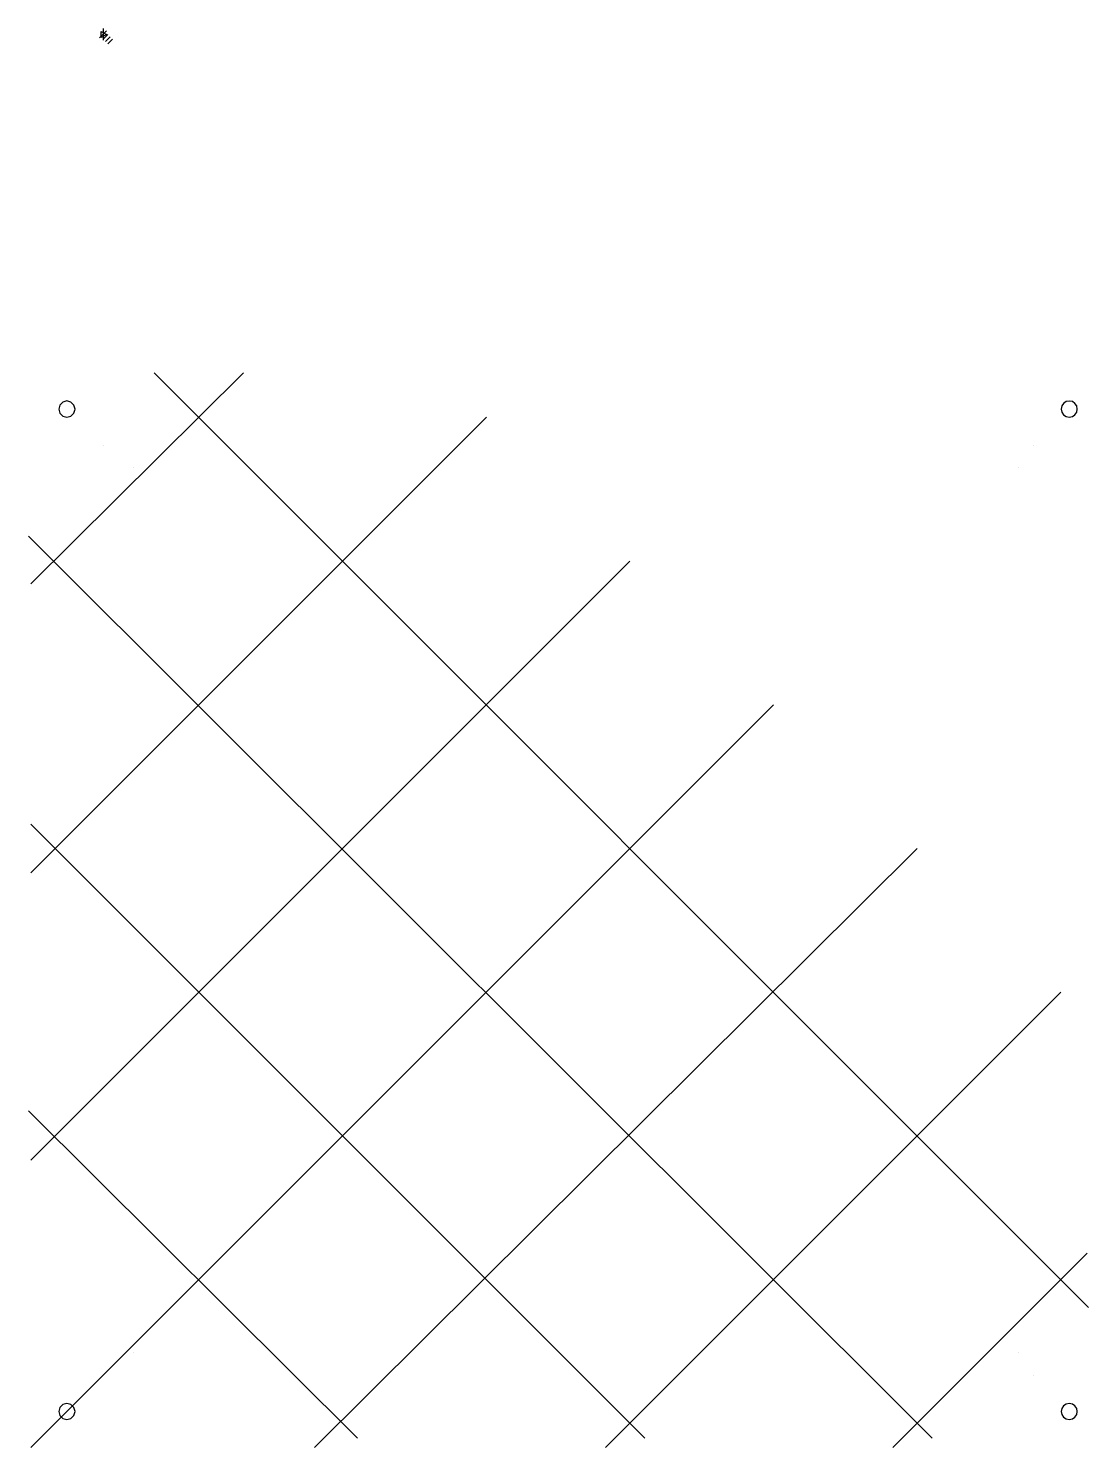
# Model space of a CAD drawing. Extents: x -17 to 218, y -16 to 298.
import ezdxf

# ---------------------------------------------------------------- set-up
doc = ezdxf.new("R2010")
doc.units = 0

msp = doc.modelspace()

# ---------------------------------------------------------------- linework, layer by layer
at = {"layer": 'Layer 1'}
for p, q in [((0.793749, 297.794), (-0.793749, 296.206)), ((-0.381001, 296.339), (-0.381001, 297.661)), ((-0.381001, 297.661), (0.763325, 297)), ((0.763325, 297), (-0.381001, 296.339)), ((0, 298.323), (0, 295.677)), ((1.05833, 297), (0, 295.94167)), ((1.5875, 296.471), (0.52917, 295.41267)), ((2.11666, 295.942), (1.05833, 294.88367)), ((-15.9999, 175.317), (31.1381, 222)), ((11.345, 222), (218.301, 15.044)), ((-15.9999, 111.28), (84.9222, 212.202)), ((-16.5276, 185.856), (183.618, -13.9128)), ((-15.9999, 47.6403), (116.672, 180.313)), ((-15.9999, -15.9996), (148.492, 148.493)), ((-15.9999, 122.065), (119.974, -13.9083)), ((46.825, -15.9996), (180.312, 116.673)), ((111.28, -15.9996), (212.132, 84.8527)), ((-16.5302, 58.5766), (56.3608, -13.9354)), ((174.92, -15.9996), (217.982, 27.0631))]:
    msp.add_line(p, q, dxfattribs=at)
at = {"layer": 'SubtractivePipe005'}
for p, q in [((-9.558746, 214.9), (-9.7999, 214)), ((-9.7999, 214), (-9.558746, 213.1)), ((-8.8999, 215.558846), (-9.558746, 214.9)), ((-7.9999, 215.8), (-8.8999, 215.558846)), ((-7.0999, 215.558846), (-7.9999, 215.8)), ((-6.441054, 214.9), (-7.0999, 215.558846)), ((-6.1999, 214), (-6.441054, 214.9)), ((-6.441054, 213.1), (-6.1999, 214)), ((-6.1999, 214), (-6.1999, 214)), ((212.342682, 214.699278), (212.20001, 214)), ((212.20001, 214), (212.342682, 213.300722)), ((212.728714, 215.270049), (212.342682, 214.699278)), ((213.300392, 215.654734), (212.728714, 215.270049)), ((214.000005, 215.795757), (213.300392, 215.654734)), ((214.699618, 215.654734), (214.000005, 215.795757)), ((215.271296, 215.270049), (214.699618, 215.654734)), ((215.657328, 214.699278), (215.271296, 215.270049)), ((215.8, 214), (215.657328, 214.699278)), ((215.657328, 213.300722), (215.8, 214)), ((215.8, 214), (215.8, 214)), ((-9.558746, 213.1), (-8.8999, 212.441154)), ((-8.8999, 212.441154), (-7.9999, 212.2)), ((-7.9999, 212.2), (-7.0999, 212.441154)), ((-7.0999, 212.441154), (-6.441054, 213.1)), ((212.342682, 213.300722), (212.728714, 212.729951)), ((212.728714, 212.729951), (213.300392, 212.345266)), ((213.300392, 212.345266), (214.000005, 212.204243)), ((214.000005, 212.204243), (214.699618, 212.345266)), ((214.699618, 212.345266), (215.271296, 212.729951)), ((215.271296, 212.729951), (215.657328, 213.300722)), ((0, 206), (0, 206)), ((0, 206), (0, 206)), ((206, 206), (206, 206)), ((206, 206), (206, 206)), ((6.79999, 201), (6.79999, 201)), ((6.79999, 201), (6.79999, 201)), ((202.8, 201), (202.8, 201)), ((202.8, 201), (202.8, 201)), ((6.79999, 5.00091), (6.79999, 5.00091)), ((6.79999, 5.00091), (6.79999, 5.00091)), ((202.8, 5.00091), (202.8, 5.00091)), ((202.8, 5.00091), (202.8, 5.00091)), ((0, 0.000291), (0, 0.000291)), ((0, 0.000291), (0, 0.000291)), ((206, 0.000291), (206, 0.000291)), ((206, 0.000291), (206, 0.000291)), ((-7.9999, -6.19961), (-8.8999, -6.440764)), ((-7.0999, -6.440764), (-7.9999, -6.19961)), ((214.000005, -6.203853), (213.300392, -6.344876)), ((214.699618, -6.344876), (214.000005, -6.203853)), ((-9.558746, -7.09961), (-9.7999, -7.99961)), ((-9.7999, -7.99961), (-9.558746, -8.89961)), ((-8.8999, -6.440764), (-9.558746, -7.09961)), ((-9.558746, -8.89961), (-8.8999, -9.558456)), ((-6.441054, -7.09961), (-7.0999, -6.440764)), ((-7.0999, -9.558456), (-6.441054, -8.89961)), ((-6.1999, -7.99961), (-6.441054, -7.09961)), ((-6.441054, -8.89961), (-6.1999, -7.99961)), ((-6.1999, -7.99961), (-6.1999, -7.99961)), ((212.342682, -7.300332), (212.20001, -7.99961)), ((212.20001, -7.99961), (212.342682, -8.698888)), ((212.728714, -6.729561), (212.342682, -7.300332)), ((212.342682, -8.698888), (212.728714, -9.269659)), ((213.300392, -6.344876), (212.728714, -6.729561)), ((212.728714, -9.269659), (213.300392, -9.654344)), ((215.271296, -6.729561), (214.699618, -6.344876)), ((214.699618, -9.654344), (215.271296, -9.269659)), ((215.657328, -7.300332), (215.271296, -6.729561)), ((215.271296, -9.269659), (215.657328, -8.698888)), ((215.8, -7.99961), (215.657328, -7.300332)), ((215.657328, -8.698888), (215.8, -7.99961)), ((215.8, -7.99961), (215.8, -7.99961)), ((-8.8999, -9.558456), (-7.9999, -9.79961)), ((-7.9999, -9.79961), (-7.0999, -9.558456)), ((213.300392, -9.654344), (214.000005, -9.795367)), ((214.000005, -9.795367), (214.699618, -9.654344))]:
    msp.add_line(p, q, dxfattribs=at)

doc.saveas('drawing.dxf')
